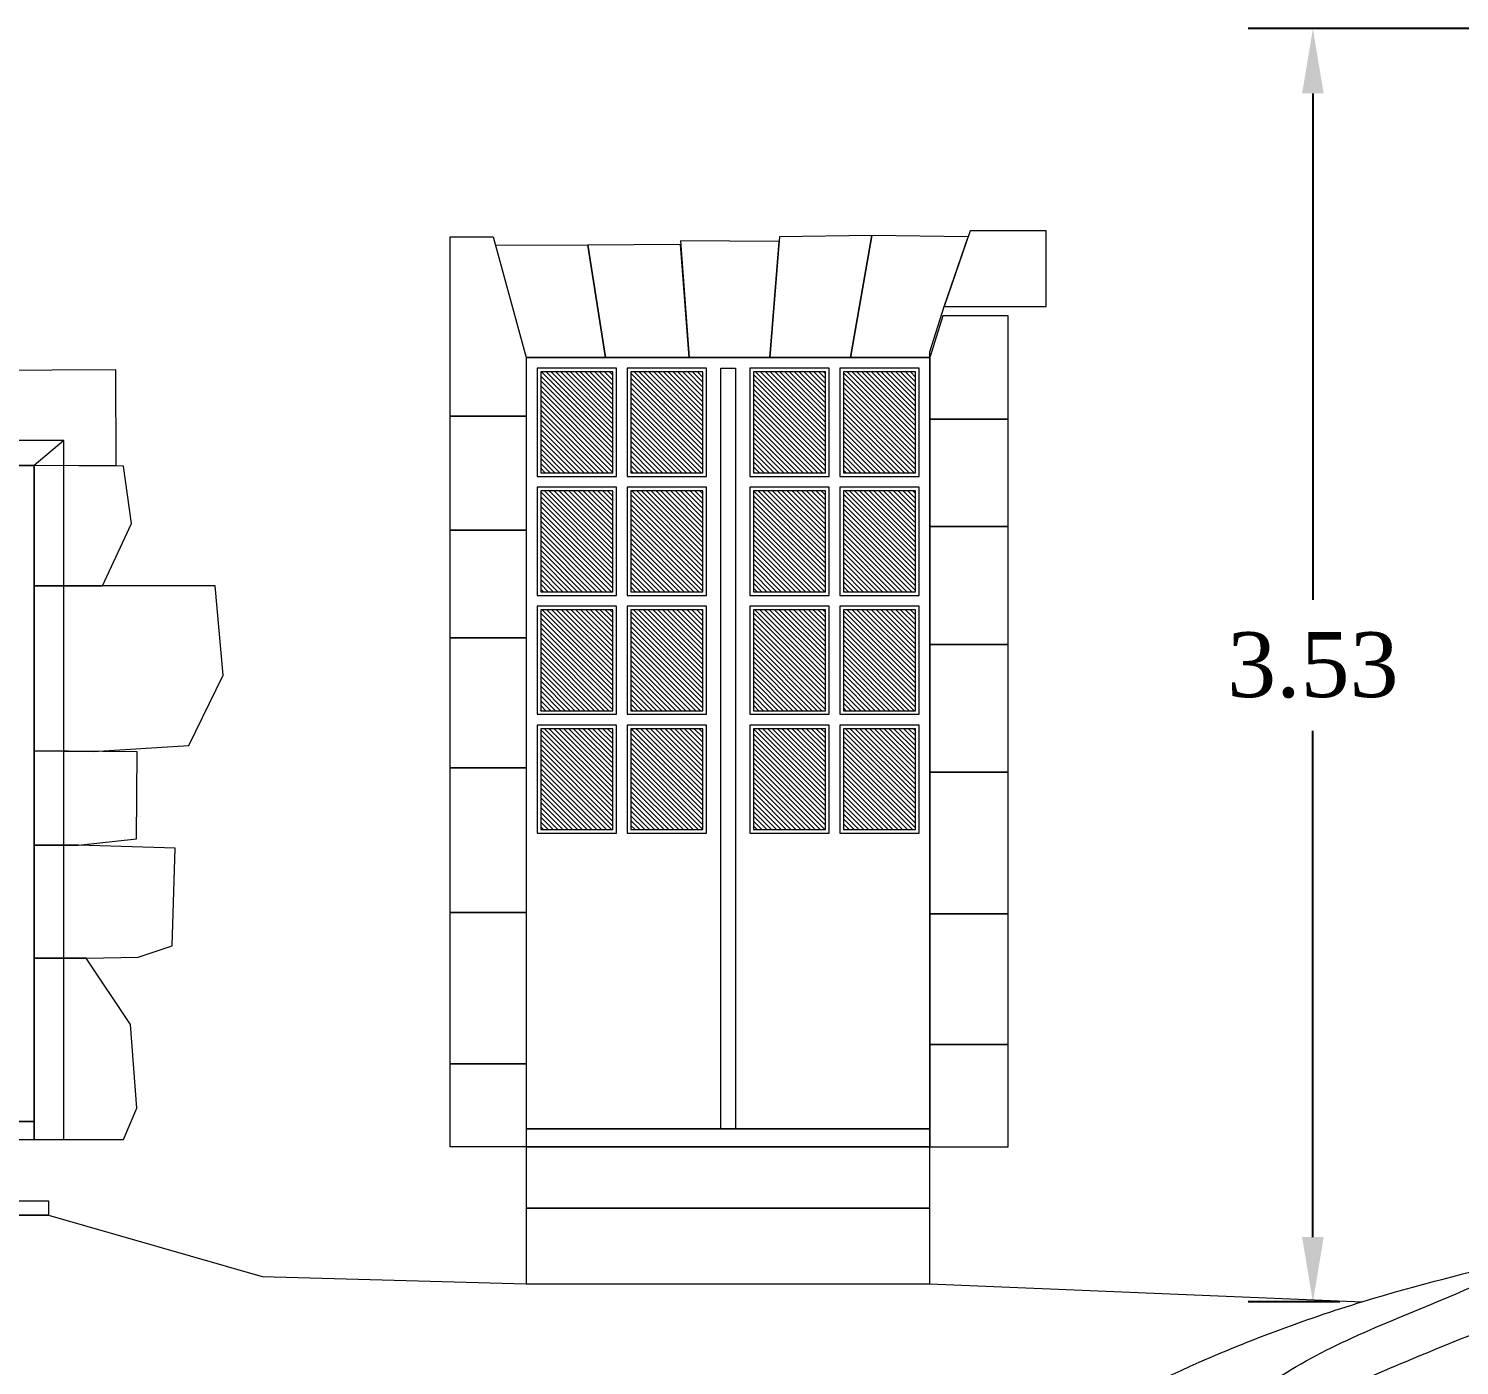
# Model space of a CAD drawing. Header units: millimetres. Extents: x -17502 to -16646, y 1856 to 2034.
# Drawn here: x -16860.433 to -16856.463, y 1863.169 to 1866.878 of the extents above; entities that cross this region are included whole.
import ezdxf

# ---------------------------------------------------------------- set-up
doc = ezdxf.new("R2010")
doc.units = ezdxf.units.MM
doc.layers.get('0').update_dxf_attribs({"lineweight": 9})
doc.layers.get('Defpoints').update_dxf_attribs({"lineweight": 9})
doc.styles.get("Standard").update_dxf_attribs({"font": 'times.ttf'})
doc.dimstyles.get("Standard").update_dxf_attribs({"dimtxt": 0.18, "dimasz": 0.18, "dimexe": 0.18, "dimexo": 0.0625, "dimgap": 0.09, "dimtad": 0, "dimtih": 1, "dimtoh": 1, "dimzin": 0, "dimdsep": 46, "dimtxsty": 'Standard', "dimcen": 0.09, "dimadec": 0, "dimazin": 0, "dimtfac": 1, "dimtofl": 0, "dimtmove": 0, "dimatfit": 3, "dimfxl": 1, "dimtolj": 1, "dimtzin": 0, "dimarcsym": 0})

# ---------------------------------------------------------------- blocks, each defined once
blk = doc.blocks.new('*D539')
at = {"color": 0, "lineweight": -2, "transparency": 16777216}
for p, q in [((-16855.9613, 1866.8778), (-16857.0492, 1866.8778)), ((-16856.8692, 1866.6978), (-16856.8692, 1865.2931)), ((-16856.8692, 1863.5248), (-16856.8692, 1864.9295)), ((-16856.7945, 1863.3448), (-16857.0492, 1863.3448))]:
    blk.add_line(p, q, dxfattribs=at)
at = {"color": 0, "lineweight": 9, "transparency": 16777216}
for points in [[(-16856.8992, 1866.6978), (-16856.8392, 1866.6978), (-16856.8692, 1866.8778)], [(-16856.8992, 1863.5248), (-16856.8392, 1863.5248), (-16856.8692, 1863.3448)]]:
    blk.add_solid(points, dxfattribs=at)
at = {"layer": 'Defpoints', "color": 0, "lineweight": 9, "transparency": 16777216}
for p in [(-16855.8988, 1866.8778), (-16856.8692, 1863.3448), (-16856.732, 1863.3448)]:
    blk.add_point(p, dxfattribs=at)
at = {"color": 0, "lineweight": 9, "transparency": 16777216, "insert": (-16856.8692, 1865.1113), "char_height": 0.18, "attachment_point": 5}
blk.add_mtext('\\A1;3.53', dxfattribs=at)

msp = doc.modelspace()

# ---------------------------------------------------------------- hatches: boundary and pattern name
at = {"lineweight": 9}
h = msp.add_hatch(dxfattribs=at)
h.set_pattern_fill('ANSI31', color=252, scale=0.003, angle=90, style=0)
h.set_pattern_definition([(135, (2719.525954, 3184.2928465), (-0.006735192091, -0.006735192091), [])])
h.paths.add_polyline_path([(-16858.8118, 1865.6454), (-16859.0118, 1865.6454), (-16859.0118, 1865.9254), (-16858.8118, 1865.9254)])
h.paths.add_polyline_path([(-16858.1718, 1865.6454), (-16858.1718, 1865.9254), (-16857.9719, 1865.9254), (-16857.9719, 1865.6454)])
h.paths.add_polyline_path([(-16857.9719, 1865.5954), (-16857.9719, 1865.3154), (-16858.1718, 1865.3154), (-16858.1718, 1865.5954)])
h.paths.add_polyline_path([(-16858.1718, 1865.2654), (-16857.9719, 1865.2654), (-16857.9719, 1864.9854), (-16858.1718, 1864.9854)])
h.paths.add_polyline_path([(-16858.2218, 1865.2654), (-16858.2218, 1864.9854), (-16858.4218, 1864.9854), (-16858.4218, 1865.2654)])
h.paths.add_polyline_path([(-16858.7618, 1865.2654), (-16858.5618, 1865.2654), (-16858.5618, 1864.9854), (-16858.7618, 1864.9854)])
h.paths.add_polyline_path([(-16858.7618, 1864.9354), (-16858.5618, 1864.9354), (-16858.5618, 1864.6554), (-16858.7618, 1864.6554)])
h = msp.add_hatch(dxfattribs=at)
h.set_pattern_fill('ANSI31', color=252, scale=0.003, angle=90, style=0)
h.set_pattern_definition([(135, (3127.6094615, 3451.979851), (-0.006735192091, -0.006735192091), [])])
h.paths.add_polyline_path([(-16858.2218, 1864.9354), (-16858.4218, 1864.9354), (-16858.4218, 1864.6554), (-16858.2218, 1864.6554)])
h.paths.add_polyline_path([(-16857.9719, 1864.9354), (-16858.1718, 1864.9354), (-16858.1718, 1864.6554), (-16857.9719, 1864.6554)])
h.paths.add_polyline_path([(-16858.2218, 1865.5954), (-16858.4218, 1865.5954), (-16858.4218, 1865.3154), (-16858.2218, 1865.3154)])
h.paths.add_polyline_path([(-16858.2218, 1865.9254), (-16858.4218, 1865.9254), (-16858.4218, 1865.6454), (-16858.2218, 1865.6454)])
h.paths.add_polyline_path([(-16858.5618, 1865.9254), (-16858.7618, 1865.9254), (-16858.7618, 1865.6454), (-16858.5618, 1865.6454)])
h.paths.add_polyline_path([(-16858.5618, 1865.5954), (-16858.7618, 1865.5954), (-16858.7618, 1865.3154), (-16858.5618, 1865.3154)])
h.paths.add_polyline_path([(-16858.8118, 1865.5954), (-16859.0118, 1865.5954), (-16859.0118, 1865.3154), (-16858.8118, 1865.3154)])
h.paths.add_polyline_path([(-16858.8118, 1865.2654), (-16859.0118, 1865.2654), (-16859.0118, 1864.9854), (-16858.8118, 1864.9854)])
h.paths.add_polyline_path([(-16858.8118, 1864.9354), (-16859.0118, 1864.9354), (-16859.0118, 1864.6554), (-16858.8118, 1864.6554)])

# ---------------------------------------------------------------- linework, layer by layer
for points in [[(-16859.0518, 1865.9654), (-16859.0518, 1863.7754), (-16859.2634, 1863.7754), (-16859.2634, 1864.0051), (-16859.0518, 1864.0051), (-16859.2634, 1864.0051), (-16859.2634, 1864.4257), (-16859.0518, 1864.4257), (-16859.2634, 1864.4257), (-16859.2634, 1864.8267), (-16859.0518, 1864.8267), (-16859.2634, 1864.8267), (-16859.2634, 1865.1874), (-16859.0518, 1865.1874), (-16859.2634, 1865.1874), (-16859.2634, 1865.4863), (-16859.0518, 1865.4863), (-16859.2634, 1865.4863), (-16859.2634, 1865.8026), (-16859.0518, 1865.8026), (-16859.2634, 1865.8026), (-16859.2634, 1866.3002), (-16859.1437, 1866.3002), (-16859.0518, 1865.9654)], [(-16859.0518, 1865.9654), (-16857.9319, 1865.9654), (-16857.9319, 1865.9813), (-16857.8923, 1866.107), (-16857.6091, 1866.107), (-16857.6091, 1866.3167), (-16857.8205, 1866.3167), (-16857.8923, 1866.107), (-16857.826, 1866.3004), (-16858.093, 1866.3039), (-16858.1519, 1865.9654), (-16858.093, 1866.3039), (-16858.3496, 1866.3001), (-16858.376, 1865.9654), (-16858.3506, 1866.2874), (-16858.6243, 1866.2888), (-16858.5996, 1865.9654), (-16858.6236, 1866.2791), (-16858.881, 1866.2771), (-16858.8318, 1865.9654), (-16858.881, 1866.2771), (-16859.1372, 1866.2763)], [(-16861.2876, 1865.6654), (-16860.4176, 1865.6654), (-16860.1897, 1865.6667), (-16860.1912, 1865.9311), (-16861.2496, 1865.9251), (-16861.4697, 1865.9076), (-16861.4225, 1865.7217), (-16861.3699, 1865.6653)], [(-16860.3353, 1865.7348), (-16861.3699, 1865.7348)], [(-16860.3353, 1865.7348), (-16860.4176, 1865.6654)], [(-16860.4176, 1865.6654), (-16860.4176, 1863.7954), (-16860.1692, 1863.7954), (-16860.1329, 1863.8822), (-16860.1504, 1864.1147), (-16860.273, 1864.2985), (-16860.4176, 1864.2985), (-16860.273, 1864.2985), (-16860.1289, 1864.3018), (-16860.0347, 1864.3331), (-16860.0265, 1864.6038), (-16860.2946, 1864.612), (-16860.4176, 1864.612), (-16860.2946, 1864.612), (-16860.1339, 1864.6296), (-16860.1313, 1864.8709), (-16860.4176, 1864.8739), (-16860.2538, 1864.8722), (-16859.9884, 1864.8888), (-16859.893, 1865.0842), (-16859.9148, 1865.3318), (-16860.4176, 1865.3318), (-16860.2278, 1865.3318), (-16860.1471, 1865.5048), (-16860.1693, 1865.6642), (-16860.4176, 1865.6654)], [(-16861.7853, 1863.7754), (-16861.3276, 1863.7754), (-16861.3276, 1863.5854), (-16860.3776, 1863.5854), (-16859.785, 1863.4154), (-16859.0518, 1863.3954), (-16857.9319, 1863.3954), (-16856.732, 1863.3448)]]:
    msp.add_lwpolyline(points, dxfattribs=at)
for points in [[(-16857.9319, 1865.9654), (-16857.9319, 1863.7754), (-16857.7151, 1863.7754), (-16857.7151, 1864.0594), (-16857.9319, 1864.0594), (-16857.7151, 1864.0594), (-16857.7151, 1864.4219), (-16857.9319, 1864.4219), (-16857.7151, 1864.4219), (-16857.7151, 1864.8148), (-16857.9319, 1864.8148), (-16857.7151, 1864.8148), (-16857.7151, 1865.1691), (-16857.9319, 1865.1691), (-16857.7151, 1865.1691), (-16857.7151, 1865.4961), (-16857.9319, 1865.4961), (-16857.7151, 1865.4961), (-16857.7151, 1865.7946), (-16857.9319, 1865.7946), (-16857.7151, 1865.7946), (-16857.7151, 1866.0807), (-16857.8962, 1866.0807)], [(-16857.9319, 1865.9654), (-16859.0518, 1865.9654), (-16859.0518, 1863.7754), (-16857.9319, 1863.7754)], [(-16857.9319, 1865.9654), (-16859.0518, 1865.9654), (-16859.0518, 1863.8254), (-16857.9319, 1863.8254)], [(-16858.8018, 1865.9354), (-16859.0218, 1865.9354), (-16859.0218, 1865.6354), (-16858.8018, 1865.6354)], [(-16858.5518, 1865.9354), (-16858.7718, 1865.9354), (-16858.7718, 1865.6354), (-16858.5518, 1865.6354)], [(-16858.5118, 1865.9354), (-16858.4718, 1865.9354), (-16858.4718, 1863.8254), (-16858.5118, 1863.8254)], [(-16858.2118, 1865.9354), (-16858.4318, 1865.9354), (-16858.4318, 1865.6354), (-16858.2118, 1865.6354)], [(-16857.9619, 1865.9354), (-16858.1818, 1865.9354), (-16858.1818, 1865.6354), (-16857.9619, 1865.6354)], [(-16858.8118, 1865.9254), (-16859.0118, 1865.9254), (-16859.0118, 1865.6454), (-16858.8118, 1865.6454)], [(-16858.5618, 1865.9254), (-16858.7618, 1865.9254), (-16858.7618, 1865.6454), (-16858.5618, 1865.6454)], [(-16858.2218, 1865.9254), (-16858.4218, 1865.9254), (-16858.4218, 1865.6454), (-16858.2218, 1865.6454)], [(-16857.9719, 1865.9254), (-16858.1718, 1865.9254), (-16858.1718, 1865.6454), (-16857.9719, 1865.6454)], [(-16860.3353, 1865.7348), (-16861.3699, 1865.7348), (-16861.3699, 1863.7954), (-16860.3353, 1863.7954)], [(-16860.4176, 1865.6654), (-16861.2876, 1865.6654), (-16861.2876, 1863.7954), (-16860.4176, 1863.7954)], [(-16860.4176, 1865.6654), (-16861.2876, 1865.6654), (-16861.2876, 1863.8454), (-16860.4176, 1863.8454)], [(-16858.8018, 1865.6054), (-16859.0218, 1865.6054), (-16859.0218, 1865.3054), (-16858.8018, 1865.3054)], [(-16858.8118, 1865.5954), (-16859.0118, 1865.5954), (-16859.0118, 1865.3154), (-16858.8118, 1865.3154)], [(-16858.5518, 1865.6054), (-16858.7718, 1865.6054), (-16858.7718, 1865.3054), (-16858.5518, 1865.3054)], [(-16858.5618, 1865.5954), (-16858.7618, 1865.5954), (-16858.7618, 1865.3154), (-16858.5618, 1865.3154)], [(-16858.2118, 1865.6054), (-16858.4318, 1865.6054), (-16858.4318, 1865.3054), (-16858.2118, 1865.3054)], [(-16858.2218, 1865.5954), (-16858.4218, 1865.5954), (-16858.4218, 1865.3154), (-16858.2218, 1865.3154)], [(-16857.9619, 1865.6054), (-16858.1818, 1865.6054), (-16858.1818, 1865.3054), (-16857.9619, 1865.3054)], [(-16857.9719, 1865.5954), (-16858.1718, 1865.5954), (-16858.1718, 1865.3154), (-16857.9719, 1865.3154)], [(-16858.8018, 1865.2754), (-16859.0218, 1865.2754), (-16859.0218, 1864.9754), (-16858.8018, 1864.9754)], [(-16858.8118, 1865.2654), (-16859.0118, 1865.2654), (-16859.0118, 1864.9854), (-16858.8118, 1864.9854)], [(-16858.5518, 1865.2754), (-16858.7718, 1865.2754), (-16858.7718, 1864.9754), (-16858.5518, 1864.9754)], [(-16858.5618, 1865.2654), (-16858.7618, 1865.2654), (-16858.7618, 1864.9854), (-16858.5618, 1864.9854)], [(-16858.2118, 1865.2754), (-16858.4318, 1865.2754), (-16858.4318, 1864.9754), (-16858.2118, 1864.9754)], [(-16858.2218, 1865.2654), (-16858.4218, 1865.2654), (-16858.4218, 1864.9854), (-16858.2218, 1864.9854)], [(-16857.9619, 1865.2754), (-16858.1818, 1865.2754), (-16858.1818, 1864.9754), (-16857.9619, 1864.9754)], [(-16857.9719, 1865.2654), (-16858.1718, 1865.2654), (-16858.1718, 1864.9854), (-16857.9719, 1864.9854)], [(-16858.8018, 1864.9454), (-16859.0218, 1864.9454), (-16859.0218, 1864.6454), (-16858.8018, 1864.6454)], [(-16858.5518, 1864.9454), (-16858.7718, 1864.9454), (-16858.7718, 1864.6454), (-16858.5518, 1864.6454)], [(-16858.2118, 1864.9454), (-16858.4318, 1864.9454), (-16858.4318, 1864.6454), (-16858.2118, 1864.6454)], [(-16857.9619, 1864.9454), (-16858.1818, 1864.9454), (-16858.1818, 1864.6454), (-16857.9619, 1864.6454)], [(-16858.8118, 1864.9354), (-16859.0118, 1864.9354), (-16859.0118, 1864.6554), (-16858.8118, 1864.6554)], [(-16858.5618, 1864.9354), (-16858.7618, 1864.9354), (-16858.7618, 1864.6554), (-16858.5618, 1864.6554)], [(-16858.2218, 1864.9354), (-16858.4218, 1864.9354), (-16858.4218, 1864.6554), (-16858.2218, 1864.6554)], [(-16857.9719, 1864.9354), (-16858.1718, 1864.9354), (-16858.1718, 1864.6554), (-16857.9719, 1864.6554)], [(-16860.4176, 1863.8454), (-16861.2876, 1863.8454), (-16861.2876, 1863.7954), (-16860.4176, 1863.7954)], [(-16857.9319, 1863.8254), (-16859.0518, 1863.8254), (-16859.0518, 1863.7754), (-16857.9319, 1863.7754)], [(-16857.9319, 1863.7754), (-16859.0518, 1863.7754), (-16859.0518, 1863.6054), (-16857.9319, 1863.6054)], [(-16861.3276, 1863.6254), (-16860.3776, 1863.6254), (-16860.3776, 1863.5854), (-16861.3276, 1863.5854)], [(-16857.9319, 1863.6054), (-16859.0518, 1863.6054), (-16859.0518, 1863.3954), (-16857.9319, 1863.3954)]]:
    msp.add_lwpolyline(points, close=True, dxfattribs=at)
for points in [[(-16856.2671, 1863.4679), (-16856.7007, 1863.3542), (-16857.1854, 1863.1767), (-16857.5489, 1862.9385), (-16857.6297, 1862.7973), (-16857.6419, 1862.7301), (-16857.6419, 1862.5611), (-16857.5933, 1862.487), (-16857.3268, 1862.2812), (-16856.6239, 1861.9543), (-16855.5374, 1861.7848), (-16854.8569, 1861.7885)], [(-16854.8631, 1861.7884), (-16855.4456, 1861.7825), (-16855.9333, 1861.8117), (-16856.4537, 1861.9047), (-16857.0428, 1862.1835), (-16857.3267, 1862.4842), (-16857.342, 1862.6557), (-16857.2082, 1862.9273), (-16856.8041, 1863.2247), (-16856.3115, 1863.444), (-16856.269, 1863.4675)], [(-16856.2681, 1863.3189), (-16856.5212, 1863.2163), (-16856.9855, 1862.9884), (-16857.3364, 1862.6869)]]:
    msp.add_spline(points, degree=3, dxfattribs=at)

# ---------------------------------------------------------------- dimensions: what is measured, and where the dimension line sits
dim = msp.add_linear_dim(base=(-16856.8692, 1863.3448), p1=(-16855.8988, 1866.8778), p2=(-16856.732, 1863.3448), angle=90, dimstyle='Standard', dxfattribs=at)
dim.commit()
dim.dimension.update_dxf_attribs({"geometry": '*D539', "text_midpoint": (-16856.8692, 1865.1113)})

doc.saveas('drawing.dxf')
